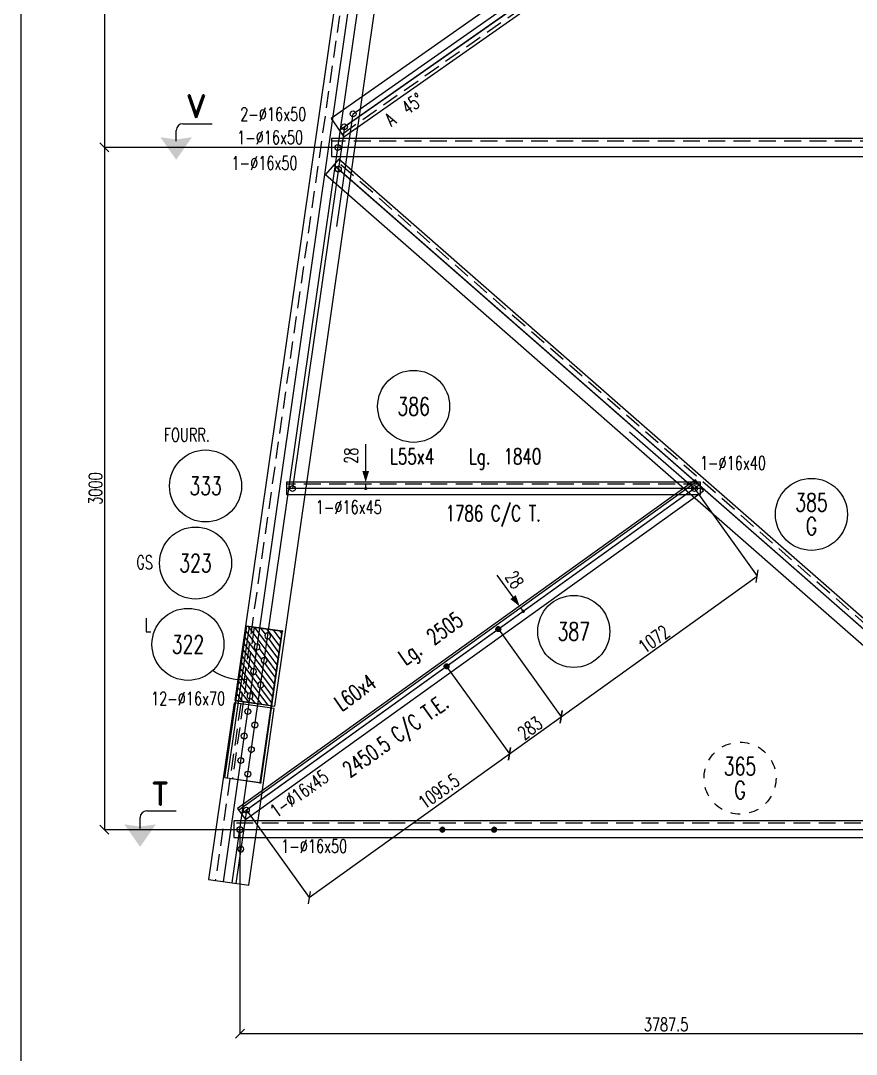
# Model space of a CAD drawing. Extents: x 142141 to 158361, y -148739 to -137259.
# Drawn here: x 142141 to 145854, y -146082 to -141489 of the extents above; entities that cross this region are included whole.
import ezdxf
from ezdxf.enums import TextEntityAlignment as Align

# ---------------------------------------------------------------- set-up
doc = ezdxf.new("R2010")
doc.units = 0
doc.header["$LTSCALE"] = 150
doc.header["$MEASUREMENT"] = 0
doc.header["$PDMODE"] = 33
doc.header["$PDSIZE"] = 5
doc.linetypes.add('DASHED', pattern=[0.75, 0.5, -0.25])
doc.layers.get('0').update_dxf_attribs({"linetype": 'CONTINUOUS'})
for name, color, linetype in [('ASSI', 6, 'CONTINUOUS'), ('BOLLINI_1', 7, 'CONTINUOUS'), ('BOLLINI_5', 7, 'CONTINUOUS'), ('FORI', 2, 'CONTINUOUS'), ('LINEA_ANG', 2, 'CONTINUOUS'), ('LINEE_PIASTRE', 2, 'CONTINUOUS'), ('LS', 7, 'CONTINUOUS'), ('LSP', 3, 'CONTINUOUS'), ('PIASTRE', 5, 'CONTINUOUS'), ('QT_MAL', 7, 'CONTINUOUS'), ('QT_MPR', 7, 'CONTINUOUS'), ('TESTI_A_P', 7, 'CONTINUOUS'), ('TRAT-Y', 7, 'DASHED')]:
    doc.layers.add(name, color=color, linetype=linetype)
doc.styles.add('QUOTE', font='ROMANS8.SHX', dxfattribs={"width": 0.7})
doc.styles.add('RD', font='ROMAND8.SHX', dxfattribs={"width": 0.7})
doc.styles.add('RQL', font='ROMANS8.SHX', dxfattribs={"width": 0.7})
doc.styles.add('RS', font='ROMANS8.shx', dxfattribs={"width": 0.7})
doc.styles.get("Standard").update_dxf_attribs({"font": 'ROMANS8.SHX', "width": 0.7})
doc.dimstyles.new('FRECCE1', dxfattribs={"dimtxt": 60, "dimasz": 6.6667, "dimexe": 0, "dimexo": 0, "dimgap": 1, "dimtad": 1, "dimzin": 0, "dimdsep": 46, "dimtxsty": 'RS', "dimblk1": 'QUOTP', "dimblk2": 'QUOTF', "dimsah": 1, "dimcen": 0, "dimclrd": 2, "dimclre": 2, "dimclrt": 7, "dimadec": 0, "dimazin": 0, "dimtfac": 1, "dimtix": 1, "dimtmove": 2, "dimatfit": 3, "dimldrblk": 'QUOTP', "dimfxl": 1, "dimtolj": 1, "dimtzin": 0, "dimarcsym": 0})
doc.dimstyles.new('TRATTO', dxfattribs={"dimscale": 0, "dimtxt": 60, "dimasz": 40, "dimexe": 0, "dimexo": 0, "dimgap": 10, "dimtad": 1, "dimrnd": 0.5, "dimdsep": 46, "dimtxsty": 'RS', "dimblk1": 'OBLIQUE', "dimblk2": 'OBLIQUE', "dimsah": 1, "dimcen": 0.09, "dimclrd": 2, "dimclre": 2, "dimclrt": 7, "dimadec": 0, "dimazin": 0, "dimtfac": 1, "dimtix": 1, "dimtmove": 2, "dimatfit": 3, "dimfxl": 1, "dimtolj": 1, "dimtzin": 0, "dimarcsym": 0})

# ---------------------------------------------------------------- blocks, each defined once
blk = doc.blocks.new('ASSE98')
blk.add_line((0, 0), (1, 0))
at = {"color": 7, "style": 'QUOTE', "width": 0.5, "flags": 1}
for tag, p in [('TI', (1.38308, 6.82731)), ('DI_S', (1.38308, 6.42178)), ('D_S', (1.38308, 6.02092)), ('E_S', (1.38308, 5.68065)), ('NFORI', (1.36454, 5.29792)), ('ALAR', (1.36349, 4.93246)), ('FAM', (1.3775, 4.54645)), ('ALA', (1.38308, 4.19257)), ('DISP2', (1.38308, 3.84971)), ('DISP1', (1.38308, 3.50686)), ('PINZAF', (1.38308, 3.164)), ('PINZAI', (1.38308, 2.82114)), ('TRP', (1.38308, 2.47829)), ('NP', (1.38308, 2.13543)), ('SV', (1.38308, 1.79257)), ('PESO', (1.38308, 1.44971)), ('QUA', (1.38308, 1.10686)), ('LUN', (1.38308, 0.764)), ('PROF', (1.38308, 0.42114)), ('POS', (1.38308, 0.07829))]:
    blk.add_attdef(tag, p, '', height=0.2, dxfattribs=at)
at = {"color": 7, "flags": 1}
for tag, p in [('LAV1', (3.07431, 6.82847)), ('LAV2', (3.07431, 6.49513)), ('LAV3', (3.07431, 6.1618)), ('LAV4', (3.07431, 5.82847)), ('LAV5', (3.07431, 5.49513)), ('LAV6', (3.07431, 5.1618)), ('LAV7', (3.07431, 4.82847)), ('LAV8', (3.07431, 4.49513)), ('LAV9', (3.07431, 4.1618)), ('LAV10', (3.07431, 3.82847))]:
    blk.add_attdef(tag, p, '', height=0.2, dxfattribs=at)
blk = doc.blocks.new('MRKR_98')
blk.add_point((0, 0))
at = {"color": 7, "style": 'QUOTE', "width": 0.5, "flags": 1}
for tag, p in [('TI', (3.73, 6.83)), ('AUX2', (3.71, 4.93)), ('NFORI', (3.72, 5.3)), ('DI_S', (3.73, 6.42)), ('D_S', (3.73, 6.02)), ('E_S', (3.73, 5.68)), ('FAM', (3.73, 4.55)), ('AUX1', (3.73, 4.19)), ('COMMESSA', (3.73, 3.85)), ('MD', (3.73, 3.51)), ('MP', (3.73, 3.16)), ('LARGHEZZA', (3.73, 2.82)), ('SPESSORE', (3.73, 2.48)), ('NP', (3.73, 2.14)), ('SV', (3.73, 1.79)), ('PESO', (3.73, 1.45)), ('QUA', (3.73, 1.11)), ('LUN', (3.73, 0.76)), ('PROF', (3.73, 0.42)), ('POS', (3.73, 0.08))]:
    blk.add_attdef(tag, p, '', height=0.2, dxfattribs=at)
at = {"color": 7, "flags": 1}
for tag, p in [('LAV1', (5.26, 6.88)), ('LAV2', (5.26, 6.55)), ('LAV3', (5.26, 6.21)), ('LAV4', (5.26, 5.88)), ('LAV5', (5.26, 5.55)), ('LAV6', (5.26, 5.21)), ('LAV7', (5.26, 4.88)), ('LAV8', (5.26, 4.55)), ('LAV9', (5.26, 4.21)), ('LAV10', (5.26, 3.88))]:
    blk.add_attdef(tag, p, '', height=0.2, dxfattribs=at)
blk = doc.blocks.new('16')
blk.add_circle((0, 0), 1)
blk = doc.blocks.new('QUOTP')
at = {"layer": 'ASSI', "color": 2, "const_width": 1.07}
blk.add_lwpolyline([(-0.53, 0, 1), (0.53, 0, 1)], format="xyb", close=True, dxfattribs=at)
blk = doc.blocks.new('QUOTF')
at = {"layer": 'LS', "color": 2}
blk.add_line((7.5, 0), (25.5, 0), dxfattribs=at)
blk.add_solid([(7.5, 2.25), (0, 0), (7.5, -2.25)], dxfattribs=at)
blk = doc.blocks.new('*D147')
at = {"layer": 'QT_MAL', "color": 2, "lineweight": -2, "transparency": 16777216}
blk.add_line((143674.1, -143561.9), (143674.1, -143547.2), dxfattribs=at)
at = {"layer": 'QT_MAL', "color": 2, "lineweight": -2, "transparency": 16777216, "xscale": 6.6667, "yscale": 6.6667, "zscale": 6.6667}
for name, p, rotation in [('QUOTF', (143674.1, -143540.5), 90), ('QUOTP', (143674.1, -143568.5), 270)]:
    blk.add_blockref(name, p, dxfattribs=dict(at, rotation=rotation))
at = {"layer": 'QT_MAL', "color": 7, "transparency": 16777216, "insert": (143609.4, -143422.5), "char_height": 60, "attachment_point": 5, "rotation": 90, "style": 'RS'}
blk.add_mtext('\\A1;28', dxfattribs=at)
blk = doc.blocks.new('*D148')
at = {"layer": 'QT_MAL', "color": 2, "lineweight": -2, "transparency": 16777216}
blk.add_line((144370.6, -144108.8), (144362, -144096.8), dxfattribs=at)
at = {"layer": 'QT_MAL', "color": 2, "lineweight": -2, "transparency": 16777216, "xscale": 6.6667, "yscale": 6.6667, "zscale": 6.6667}
for name, p, rotation in [('QUOTF', (144358.1, -144091.4), 125.6665202548397), ('QUOTP', (144374.4, -144114.2), 305.6665202548397)]:
    blk.add_blockref(name, p, dxfattribs=dict(at, rotation=rotation))
at = {"layer": 'QT_MAL', "color": 7, "transparency": 16777216, "insert": (144335.4, -143973.8), "char_height": 60, "attachment_point": 5, "rotation": 305.6665, "style": 'RS'}
blk.add_mtext('\\A1;28', dxfattribs=at)
blk = doc.blocks.new('www')
at = {"linetype": 'Continuous'}
for start, end in [(120, 135), (90, 105), (60, 75), (30, 45), (150, 165), (180, 195), (0, 15), (330, 345), (210, 225), (300, 315), (240, 255), (270, 285)]:
    blk.add_arc((0, 0), 8, start, end, dxfattribs=at)
at = {"color": 3, "style": 'RQL', "width": 0.7}
for tag, p in [('POS3', (0, 0.65)), ('POS2', (0, -4.63))]:
    blk.add_attdef(tag, text='', height=4, dxfattribs=at).set_placement(p, align=Align.CENTER)
at = {"style": 'RQL', "width": 0.7, "flags": 1}
blk.add_attdef('TIPO', text='', height=3, dxfattribs=at).set_placement((0, 0), align=Align.MIDDLE_CENTER)
blk = doc.blocks.new('YYY')
blk.add_circle((0, 0), 8)
at = {"color": 3, "style": 'RQL', "width": 0.7}
for tag, p in [('POS3', (0, 0.65)), ('POS2', (0, -4.63))]:
    blk.add_attdef(tag, text='', height=4, dxfattribs=at).set_placement(p, align=Align.CENTER)
at = {"style": 'RQL', "width": 0.7, "flags": 1}
blk.add_attdef('TIPO', text='', height=3, dxfattribs=at).set_placement((0, 0), align=Align.MIDDLE_CENTER)
blk = doc.blocks.new('xxx')
blk.add_circle((0, 0), 8)
at = {"color": 3, "style": 'RQL', "width": 0.7}
blk.add_attdef('POS', text='', height=4, dxfattribs=at).set_placement((0, 0), align=Align.MIDDLE)
at = {"style": 'RQL', "width": 0.7, "flags": 1}
for tag, p in [('POS1', (-0.39, -5.42)), ('TIPO', (-0.39, -8.66))]:
    blk.add_attdef(tag, p, '', height=2, dxfattribs=at)
blk = doc.blocks.new('_OBLIQUE')
at = {"color": 0, "linetype": 'ByBlock'}
blk.add_line((-0.5, -0.5), (0.5, 0.5), dxfattribs=at)
blk = doc.blocks.new('*D91')
at = {"layer": 'LS', "color": 2, "lineweight": -2, "transparency": 16777216}
for p, q in [((143985.2, -139021.5), (142513.2, -139021.5)), ((142513.2, -139021.5), (142513.2, -142052.9)), ((143550.2, -142052.9), (142513.2, -142052.9))]:
    blk.add_line(p, q, dxfattribs=at)
at = {"layer": 'LS', "color": 2, "lineweight": -2, "transparency": 16777216, "xscale": 40, "yscale": 40, "zscale": 40}
for p, rotation in [((142513.2, -139021.5), 90), ((142513.2, -142052.9), 270)]:
    blk.add_blockref('_OBLIQUE', p, dxfattribs=dict(at, rotation=rotation))
at = {"layer": 'LS', "color": 7, "transparency": 16777216, "insert": (142473.2, -140537.2), "char_height": 60, "attachment_point": 5, "rotation": 90, "style": 'RS'}
blk.add_mtext('\\A1;3000', dxfattribs=at)
blk = doc.blocks.new('*D90')
at = {"layer": 'LS', "color": 2, "lineweight": -2, "transparency": 16777216}
for p, q in [((143550.2, -142052.9), (142513.2, -142052.9)), ((142513.2, -142052.9), (142513.2, -145084.2)), ((143115.2, -145084.2), (142513.2, -145084.2))]:
    blk.add_line(p, q, dxfattribs=at)
at = {"layer": 'LS', "color": 2, "lineweight": -2, "transparency": 16777216, "xscale": 40, "yscale": 40, "zscale": 40}
for p, rotation in [((142513.2, -142052.9), 90), ((142513.2, -145084.2), 270)]:
    blk.add_blockref('_OBLIQUE', p, dxfattribs=dict(at, rotation=rotation))
at = {"layer": 'LS', "color": 7, "transparency": 16777216, "insert": (142473.2, -143568.5), "char_height": 60, "attachment_point": 5, "rotation": 90, "style": 'RS'}
blk.add_mtext('\\A1;3000', dxfattribs=at)
blk = doc.blocks.new('*D93')
at = {"layer": 'LS', "color": 2, "lineweight": -2, "transparency": 16777216}
for p, q in [((143115.2, -145084.2), (143115.2, -145989.9)), ((146902.7, -145084.2), (146902.7, -145989.9)), ((143115.2, -145989.9), (146902.7, -145989.9))]:
    blk.add_line(p, q, dxfattribs=at)
at = {"layer": 'LS', "color": 2, "lineweight": -2, "transparency": 16777216, "xscale": 40, "yscale": 40, "zscale": 40, "rotation": 180}
blk.add_blockref('_OBLIQUE', (143115.2, -145989.9), dxfattribs=at)
at = {"layer": 'LS', "color": 2, "lineweight": -2, "transparency": 16777216, "xscale": 40, "yscale": 40, "zscale": 40}
blk.add_blockref('_OBLIQUE', (146902.7, -145989.9), dxfattribs=at)
at = {"layer": 'LS', "color": 7, "transparency": 16777216, "insert": (145008.9, -145949.9), "char_height": 60, "attachment_point": 5, "style": 'RS'}
blk.add_mtext('\\A1;3787.5', dxfattribs=at)
blk = doc.blocks.new('bull')
at = {"style": 'RS', "width": 0.7, "flags": 1}
for tag, p in [('NN', (-12.25, 0)), ('DIAMETRO', (0, -4.86)), ('SERRAGGIO', (0, -9.71)), ('LUNGHEZZA', (0, -14.57)), ('NB', (0, -19.43)), ('TIPO', (0, -24.12)), ('EL', (-0.14, -29))]:
    blk.add_attdef(tag, p, '', height=3, dxfattribs=at)
at = {"style": 'RS', "width": 0.7}
blk.add_attdef('BULLONE', (0, 0), '', height=3, dxfattribs=at)
blk = doc.blocks.new('12')
at = {"color": 0}
for p, q in [((-1, 0.06), (-0.06, 1)), ((-1, 0.01), (-0.01, 1)), ((-1, -0.03), (0.03, 1)), ((-1, -0.07), (0.07, 1)), ((0.09, -1), (-1, 0.09)), ((0.05, -1), (-1, 0.05)), ((0, -1), (-1, 0)), ((-0.99, 0.16), (-0.16, 0.99)), ((-0.99, 0.11), (-0.11, 0.99)), ((-0.99, -0.11), (0.11, 0.99)), ((-0.99, -0.15), (0.15, 0.99)), ((0.17, -0.99), (-0.99, 0.17)), ((0.13, -0.99), (-0.99, 0.13)), ((-0.98, 0.22), (-0.22, 0.98)), ((-0.98, -0.19), (0.19, 0.98)), ((0.21, -0.98), (-0.98, 0.21)), ((-0.97, -0.23), (0.23, 0.97)), ((0.24, -0.97), (-0.97, 0.24)), ((-0.96, 0.28), (-0.28, 0.96)), ((-0.96, -0.27), (0.27, 0.96)), ((0.28, -0.96), (-0.96, 0.28)), ((-0.95, -0.3), (0.3, 0.95)), ((0.31, -0.95), (-0.95, 0.31)), ((-0.94, 0.34), (-0.34, 0.94)), ((-0.94, -0.33), (0.33, 0.94)), ((0.35, -0.94), (-0.94, 0.35)), ((-0.93, -0.37), (0.37, 0.93)), ((0.38, -0.93), (-0.93, 0.38)), ((-0.92, -0.4), (0.4, 0.92)), ((-0.91, 0.42), (-0.42, 0.91)), ((0.41, -0.91), (-0.91, 0.41)), ((-0.9, -0.43), (0.43, 0.9)), ((0.44, -0.9), (-0.9, 0.44)), ((-0.89, -0.46), (0.46, 0.89)), ((0.47, -0.88), (-0.88, 0.47)), ((-0.87, -0.49), (0.49, 0.87)), ((0.5, -0.87), (-0.87, 0.5)), ((-0.86, 0.52), (-0.52, 0.86)), ((-0.86, -0.52), (0.52, 0.86)), ((0.53, -0.85), (-0.85, 0.53)), ((-0.84, -0.54), (0.54, 0.84)), ((0.55, -0.83), (-0.83, 0.55)), ((-0.82, -0.57), (0.57, 0.82)), ((0.58, -0.81), (-0.81, 0.58)), ((-0.8, -0.6), (0.6, 0.8)), ((0.61, -0.79), (-0.79, 0.61)), ((-0.78, -0.62), (0.62, 0.78)), ((0.63, -0.78), (-0.78, 0.63)), ((-0.76, -0.65), (0.65, 0.76)), ((0.66, -0.75), (-0.75, 0.66)), ((-0.74, -0.67), (0.67, 0.74)), ((0.68, -0.73), (-0.73, 0.68)), ((-0.72, -0.69), (0.69, 0.72)), ((0.7, -0.71), (-0.71, 0.7)), ((-0.7, -0.72), (0.72, 0.7)), ((0.73, -0.69), (-0.69, 0.73)), ((0.75, -0.67), (-0.67, 0.75)), ((-0.67, -0.74), (0.74, 0.67)), ((-0.65, -0.76), (0.76, 0.65)), ((0.77, -0.64), (-0.64, 0.77)), ((-0.63, -0.78), (0.78, 0.63)), ((0.79, -0.62), (-0.62, 0.79)), ((-0.6, -0.8), (0.8, 0.6)), ((0.81, -0.59), (-0.59, 0.81)), ((-0.57, -0.82), (0.82, 0.57)), ((0.83, -0.56), (-0.56, 0.83)), ((-0.55, -0.84), (0.84, 0.55)), ((0.84, -0.54), (-0.54, 0.84)), ((-0.52, -0.85), (0.85, 0.52)), ((0.86, -0.51), (-0.51, 0.86)), ((-0.49, -0.87), (0.87, 0.49)), ((0.88, -0.48), (-0.48, 0.88)), ((-0.46, -0.89), (0.89, 0.46)), ((0.89, -0.45), (-0.45, 0.89)), ((-0.43, -0.9), (0.9, 0.43)), ((0.91, -0.42), (-0.42, 0.91)), ((-0.4, -0.92), (0.92, 0.4)), ((0.92, -0.39), (-0.39, 0.92)), ((-0.37, -0.93), (0.93, 0.37)), ((0.93, -0.36), (-0.36, 0.93)), ((-0.34, -0.94), (0.94, 0.34)), ((0.95, -0.33), (-0.33, 0.95)), ((-0.3, -0.95), (0.95, 0.3)), ((0.96, -0.29), (-0.29, 0.96)), ((-0.27, -0.96), (0.96, 0.27)), ((0.97, -0.26), (-0.26, 0.97)), ((-0.23, -0.97), (0.97, 0.23)), ((0.98, -0.22), (-0.22, 0.98)), ((-0.2, -0.98), (0.98, 0.2)), ((0.98, -0.18), (-0.18, 0.98)), ((-0.16, -0.99), (0.99, 0.16)), ((0.99, -0.14), (-0.14, 0.99)), ((-0.12, -0.99), (0.99, 0.12)), ((0.99, -0.1), (-0.1, 0.99)), ((-0.08, -1), (1, 0.08)), ((1, -0.06), (-0.06, 1)), ((-0.04, -1), (1, 0.04)), ((1, -0.02), (-0.02, 1)), ((1, 0.02), (0.02, 1)), ((1, 0.07), (0.07, 1)), ((0.99, 0.12), (0.12, 0.99)), ((0.98, 0.17), (0.17, 0.98)), ((0.97, 0.23), (0.23, 0.97)), ((0.96, 0.29), (0.29, 0.96)), ((0.93, 0.36), (0.36, 0.93)), ((0.9, 0.44), (0.44, 0.9)), ((0.84, 0.55), (0.55, 0.84)), ((-0.04, -1), (-1, -0.04)), ((-0.09, -1), (-1, -0.09)), ((-0.14, -0.99), (-0.99, -0.14)), ((-0.2, -0.98), (-0.98, -0.2)), ((-0.25, -0.97), (-0.97, -0.25)), ((-0.32, -0.95), (-0.95, -0.32)), ((-0.39, -0.92), (-0.92, -0.39)), ((-0.48, -0.88), (-0.88, -0.48)), ((-0.6, -0.8), (-0.8, -0.6)), ((0.01, -1), (1, -0.01)), ((0.05, -1), (1, -0.05)), ((0.1, -0.99), (0.99, -0.1)), ((0.15, -0.99), (0.99, -0.15)), ((0.21, -0.98), (0.98, -0.21)), ((0.27, -0.96), (0.96, -0.27)), ((0.33, -0.94), (0.94, -0.33)), ((0.41, -0.91), (0.91, -0.41)), ((0.5, -0.87), (0.87, -0.5)), ((0.66, -0.75), (0.75, -0.66))]:
    blk.add_line(p, q, dxfattribs=at)
blk.add_circle((0, 0), 1)
blk = doc.blocks.new('*D130')
at = {"layer": 'QT_MPR', "color": 2, "lineweight": -2, "transparency": 16777216}
for p, q in [((144033.6, -144358.8), (144312.6, -144747.5)), ((143422.8, -145386.2), (144312.6, -144747.5)), ((143143.8, -144997.4), (143422.8, -145386.2))]:
    blk.add_line(p, q, dxfattribs=at)
at = {"layer": 'QT_MPR', "color": 2, "lineweight": -2, "transparency": 16777216, "xscale": 40, "yscale": 40, "zscale": 40}
for p, rotation in [((144312.6, -144747.5), 35.66652025483973), ((143422.8, -145386.2), 215.6665202548398)]:
    blk.add_blockref('_OBLIQUE', p, dxfattribs=dict(at, rotation=rotation))
at = {"layer": 'QT_MPR', "color": 7, "transparency": 16777216, "insert": (143999.2, -144913.6), "char_height": 60, "attachment_point": 5, "rotation": 35.6665, "style": 'RS'}
blk.add_mtext('\\A1;1095.5', dxfattribs=at)
blk = doc.blocks.new('*D131')
at = {"layer": 'QT_MPR', "color": 2, "lineweight": -2, "transparency": 16777216}
for p, q in [((144263.6, -144193.7), (144542.6, -144582.5)), ((144033.6, -144358.8), (144312.6, -144747.5)), ((144312.6, -144747.5), (144542.6, -144582.5))]:
    blk.add_line(p, q, dxfattribs=at)
at = {"layer": 'QT_MPR', "color": 2, "lineweight": -2, "transparency": 16777216, "xscale": 40, "yscale": 40, "zscale": 40}
for p, rotation in [((144542.6, -144582.5), 35.66652025483973), ((144312.6, -144747.5), 215.6665202548398)]:
    blk.add_blockref('_OBLIQUE', p, dxfattribs=dict(at, rotation=rotation))
at = {"layer": 'QT_MPR', "color": 7, "transparency": 16777216, "insert": (144404.2, -144632.6), "char_height": 60, "attachment_point": 5, "rotation": 35.6665, "style": 'RS'}
blk.add_mtext('\\A1;283', dxfattribs=at)
blk = doc.blocks.new('*D132')
at = {"layer": 'QT_MPR', "color": 2, "lineweight": -2, "transparency": 16777216}
for p, q in [((145134.7, -143568.5), (145413.7, -143957.3)), ((144542.6, -144582.5), (145413.7, -143957.3)), ((144263.6, -144193.7), (144542.6, -144582.5))]:
    blk.add_line(p, q, dxfattribs=at)
at = {"layer": 'QT_MPR', "color": 2, "lineweight": -2, "transparency": 16777216, "xscale": 40, "yscale": 40, "zscale": 40}
for p, rotation in [((145413.7, -143957.3), 35.66652025483973), ((144542.6, -144582.5), 215.6665202548398)]:
    blk.add_blockref('_OBLIQUE', p, dxfattribs=dict(at, rotation=rotation))
at = {"layer": 'QT_MPR', "color": 7, "transparency": 16777216, "insert": (144954.9, -144237.3), "char_height": 60, "attachment_point": 5, "rotation": 35.6665, "style": 'RS'}
blk.add_mtext('\\A1;1072', dxfattribs=at)

msp = doc.modelspace()

# ---------------------------------------------------------------- hatches: boundary and pattern name
at = {"layer": 'LS'}
h = msp.add_hatch(dxfattribs=at)
h.set_pattern_fill('_U', color=6, scale=20, angle=126.833861, style=0, pattern_type=0)
h.set_pattern_definition([(126.833861, (0, 0), (-16.0075444, -11.9899342), [])])
edge = h.paths.add_edge_path(flags=16)
edge.add_arc((143238.708, -144223.208), 13, 0, 360)
edge = h.paths.add_edge_path(flags=16)
edge.add_arc((143191.301, -144271.969), 13, 0, 360)
edge = h.paths.add_edge_path(flags=16)
edge.add_arc((143223.083, -144332.093), 13, 0, 360)
edge = h.paths.add_edge_path(flags=16)
edge.add_arc((143175.676, -144380.854), 13, 0, 360)
edge = h.paths.add_edge_path(flags=16)
edge.add_arc((143207.458, -144440.978), 13, 0, 360)
edge = h.paths.add_edge_path(flags=16)
edge.add_arc((143160.052, -144489.738), 13, 0, 360)
h.paths.add_polyline_path([(143302.361, -144202.035), (143254.776, -144533.638), (143096.399, -144510.911), (143143.983, -144179.308)])

# ---------------------------------------------------------------- linework, layer by layer
at = {"layer": 'LINEA_ANG'}
for p, q in [((143961.043, -138457.322), (143092.444, -144510.318)), ((143270.619, -144535.886), (144139.217, -138482.89)), ((147519.15, -139119.663), (143520.063, -141923.367)), ((143577.469, -142005.248), (147636.329, -139159.638)), ((143520.063, -141923.367), (143577.469, -142005.248)), ((152021.69, -142012.854), (143522.69, -142012.854)), ((143522.69, -142012.854), (143522.69, -142092.854)), ((143555.36, -142105.141), (143496.053, -142172.837)), ((143522.69, -142092.854), (152021.69, -142092.854)), ((146844.627, -144986.781), (143555.36, -142105.141)), ((143496.053, -142172.837), (146752.977, -145026.142)), ((145140.325, -143530.05), (143105.202, -144990.632)), ((145175.309, -143578.796), (145140.325, -143530.05)), ((145145.572, -143537.362), (143110.449, -144997.944)), ((145161.715, -143540.541), (143321.715, -143540.541)), ((143321.715, -143540.541), (143321.715, -143595.541)), ((145161.715, -143595.541), (145161.715, -143540.541)), ((143140.186, -145039.378), (145175.309, -143578.796)), ((143321.715, -143595.541), (145161.715, -143595.541)), ((143155.862, -144181.013), (143059.272, -144854.118)), ((143304.341, -144202.319), (143155.862, -144181.013)), ((143207.751, -144875.424), (143304.341, -144202.319)), ((143089.04, -144519.962), (142976.256, -145305.911)), ((143267.214, -144545.53), (143089.04, -144519.962)), ((143092.444, -144510.318), (143270.619, -144535.886)), ((143154.431, -145331.479), (143267.214, -144545.53)), ((143059.272, -144854.118), (143207.751, -144875.424)), ((143105.202, -144990.632), (143140.186, -145039.378)), ((146999.744, -145044.228), (143087.744, -145044.228)), ((143087.744, -145044.228), (143087.744, -145119.228)), ((143087.744, -145119.228), (146999.744, -145119.228)), ((142976.256, -145305.911), (143154.431, -145331.479))]:
    msp.add_line(p, q, dxfattribs=at)
at = {"layer": 'LINEE_PIASTRE'}
for p, q in [((143143.983, -144179.313), (143047.393, -144852.418)), ((143096.399, -144510.911), (143143.983, -144179.308)), ((143143.983, -144179.308), (143302.361, -144202.035)), ((143302.36, -144202.04), (143143.983, -144179.313)), ((143205.771, -144875.145), (143302.36, -144202.04)), ((143302.361, -144202.035), (143254.776, -144533.638)), ((143254.776, -144533.638), (143096.399, -144510.911)), ((143047.393, -144852.418), (143205.771, -144875.145))]:
    msp.add_line(p, q, dxfattribs=at)
at = {"layer": 'LS', "color": 6}
for p, q in [((143041.587, -145315.286), (144024.312, -138466.982)), ((143081.182, -145320.968), (144063.906, -138472.664)), ((147772.422, -139021.481), (143579.485, -141961.09)), ((143618.053, -141903.518), (145566.959, -140537.167)), ((143546.333, -142403.316), (143618.053, -141903.518)), ((143579.485, -141961.09), (143348.817, -143568.541)), ((146902.744, -145084.228), (143552.496, -142149.164)), ((144846.89, -143316.385), (145134.715, -143568.541)), ((145134.715, -143568.541), (143143.775, -144997.413)), ((145134.715, -143568.541), (143348.817, -143568.541)), ((143143.775, -144997.413), (143097.019, -145323.241))]:
    msp.add_line(p, q, dxfattribs=at)
at = {"layer": 'LS', "color": 8}
msp.add_lwpolyline([(142140.931, -137258.972), (142140.931, -148738.972), (154860.931, -148738.972), (154860.931, -147138.972), (158360.931, -147138.972), (158360.931, -137258.972), (142140.931, -137258.972)], close=True, dxfattribs=at)
at = {"layer": 'LS', "color": 6}
msp.add_arc((143122.89, -144193.496), 223.759, 234.654613, 275.743483, dxfattribs=at)
at = {"layer": 'LSP'}
for p, q in [((142862.048, -141947.368), (142992.048, -141947.368)), ((142832.048, -142025.511), (142832.048, -141977.368)), ((142701.762, -145000.613), (142831.762, -145000.613)), ((142671.762, -145078.756), (142671.762, -145030.613))]:
    msp.add_line(p, q, dxfattribs=at)
for centre in [(142862.048, -141977.368), (142701.762, -145030.613)]:
    msp.add_arc(centre, 30, 90, 180, dxfattribs=at)
for points in [[(142832.048, -142107.368), (142762.048, -142007.368), (142832.048, -142017.368)], [(142832.048, -142107.368), (142902.048, -142007.368), (142832.048, -142017.368)], [(142671.762, -145160.613), (142601.762, -145060.613), (142671.762, -145070.613)], [(142671.762, -145160.613), (142741.762, -145060.613), (142671.762, -145070.613)]]:
    msp.add_solid(points, dxfattribs=at)
at = {"layer": 'TRAT-Y'}
for p, q in [((143988.759, -138461.3), (143120.16, -144514.296)), ((143568.858, -141992.966), (147627.719, -139147.356)), ((152021.69, -142025.354), (143522.69, -142025.354)), ((146836.06, -144996.56), (143546.793, -142114.919)), ((145161.715, -143549.541), (143321.715, -143549.541)), ((143178.134, -144184.209), (143081.544, -144857.314)), ((143118.735, -144524.224), (143005.952, -145310.173)), ((146999.744, -145055.728), (143087.744, -145055.728))]:
    msp.add_line(p, q, dxfattribs=at)

# ---------------------------------------------------------------- block references
at = {"layer": 'ASSI'}
for p, xscale, rotation in [((143961.043, -138457.322), 6114.999999999998, 261.8338606976454), ((146821.455, -145013.012), 4373, 138.7792489601578), ((143089.04, -144519.962), 793.9999999999999, 261.8338432943239)]:
    msp.add_blockref('ASSE98', p, dxfattribs=dict(at, xscale=xscale, rotation=rotation))
ref = msp.add_blockref('ASSE98', (143557.377, -141976.59), dxfattribs=dict(at, xscale=4957, rotation=35.03375993072499))
ref.add_attrib('LAV1', 'CB 73x51', (147150.239, -139343.257), dxfattribs={"layer": '0', "color": 7, "height": 60, "rotation": 35.03376, "width": 0.7})
ref.add_attrib('LAV2', 'A  45%%d', (143786.887, -141961.195), dxfattribs={"layer": '0', "color": 254, "height": 60, "rotation": 35.03376, "width": 0.7})
for p, xscale, zscale, rotation in [((152021.69, -142052.854), 8499, 8499, 180), ((143155.862, -144181.013), 679.9999999999999, 679.9999999999999, 261.8338606976444), ((146999.744, -145084.228), 3912, 3912, 180)]:
    msp.add_blockref('ASSE98', p, dxfattribs=dict(at, xscale=xscale, zscale=zscale, rotation=rotation))
ref = msp.add_blockref('ASSE98', (145161.715, -143568.541), dxfattribs=dict(at, xscale=1840, zscale=1840, rotation=180))
ref.add_attrib('PROF', 'L55x4', (143781.715, -143460.541), dxfattribs={"layer": '0', "color": 2, "height": 70, "style": 'QUOTE', "width": 0.7})
ref.add_attrib('LUN', '1840', (144286.582, -143460.541), dxfattribs={"layer": '0', "color": 2, "height": 70, "style": 'QUOTE', "width": 0.7})
ref.add_attrib('PESO', '1786 C/C T.', (144028.834, -143713.61), dxfattribs={"layer": '0', "color": 2, "height": 70, "style": 'QUOTE', "width": 0.7})
ref.add_attrib('SV', 'Lg.', (144132.448, -143460.541), dxfattribs={"layer": '0', "color": 2, "height": 70, "style": 'QUOTE', "width": 0.7})
ref = msp.add_blockref('ASSE98', (145156.651, -143552.798), dxfattribs=dict(at, xscale=2505, zscale=2505, rotation=215.6665202548398))
ref.add_attrib('PROF', 'L60x4', (143567.337, -144560.493), dxfattribs={"layer": '0', "color": 2, "height": 70, "rotation": 35.66652, "style": 'QUOTE', "width": 0.7})
ref.add_attrib('LUN', '2505', (143977.503, -144266.122), dxfattribs={"layer": '0', "color": 2, "height": 70, "rotation": 35.66652, "style": 'QUOTE', "width": 0.7})
ref.add_attrib('PESO', '2450.5 C/C T.E.', (143603.794, -144854.938), dxfattribs={"layer": '0', "color": 2, "height": 70, "rotation": 35.66652, "style": 'QUOTE', "width": 0.7})
ref.add_attrib('SV', 'Lg.', (143852.281, -144355.992), dxfattribs={"layer": '0', "color": 2, "height": 70, "rotation": 35.66652, "style": 'QUOTE', "width": 0.7})
at = {"layer": 'BOLLINI_1', "xscale": 20, "yscale": 20, "zscale": 20}
for p, values in [((143887.187, -143203.174), {'POS': '386'}), ((142962.657, -143557.001), {'POS': '333'}), ((142918.011, -143899.422), {'POS': '323'}), ((144598.729, -144203.311), {'POS': '387'}), ((142884.438, -144260.674), {'POS': '322'})]:
    msp.add_blockref('xxx', p, dxfattribs=at).add_auto_attribs(values)
at = {"layer": 'BOLLINI_5', "xscale": 19.99970832482618, "yscale": 19.99970832476798, "zscale": 19.99970832479172}
msp.add_blockref('YYY', (145654.963, -143683.01), dxfattribs=at).add_auto_attribs({'POS3': '385', 'POS2': 'G'})
at = {"layer": 'FORI'}
for name, p, xscale, yscale, zscale, rotation in [('16', (143618.053, -141903.518), 13, 13, 13, 359.959245156), ('16', (143579.623, -141960.993), 13, 13, 13, 359.959245156), ('16', (143552.496, -142149.164), 13, 13, 13, 0.1076846849995531), ('16', (143238.708, -144223.208), -13, 13, 13, 180), ('12', (144263.621, -144193.714), 10.5, 10.5, 10.5, 71.33304050956069), ('16', (143191.301, -144271.969), -13, 13, 13, 180), ('16', (143223.083, -144332.093), -13, 13, 13, 180), ('12', (144033.621, -144358.782), 10.5, 10.5, 10.5, 71.33304050956069), ('16', (143175.676, -144380.854), -13, 13, 13, 180), ('16', (143207.458, -144440.978), -13, 13, 13, 180), ('16', (143160.052, -144489.738), -13, 13, 13, 180), ('16', (143150.107, -144559.037), 13, 13, 13, 343.6677213953028), ('16', (143181.889, -144619.161), 13, 13, 13, 343.6677213953028), ('16', (143134.482, -144667.922), 13, 13, 13, 343.6677213953028), ('16', (143166.264, -144728.046), 13, 13, 13, 343.6677213953028), ('16', (143118.858, -144776.807), 13, 13, 13, 343.6677213953028), ('16', (143150.64, -144836.931), 13, 13, 13, 343.6677213953028), ('16', (143118.918, -145170.639), -13, 13, 13, 0.233752202999975)]:
    msp.add_blockref(name, p, dxfattribs=dict(at, xscale=xscale, yscale=yscale, zscale=zscale, rotation=rotation))
for name, p, xscale, yscale, zscale in [('16', (143550.153, -142052.854), 13, 13, 13), ('16', (143348.817, -143568.541), 13, 13, 13), ('16', (145134.715, -143568.541), 13, 13, 13), ('16', (143143.775, -144997.413), 13, 13, 13), ('16', (143115.154, -145084.228), 13, 13, 13), ('12', (144014.87, -145084.228), -10.5, 10.5, 10.5), ('12', (144244.87, -145084.228), -10.5, 10.5, 10.5)]:
    msp.add_blockref(name, p, dxfattribs=dict(at, xscale=xscale, yscale=yscale, zscale=zscale))
at = {"layer": 'LS', "color": 7, "xscale": 20, "yscale": 20, "zscale": 20}
for p, values in [((143116.448, -141934.882), {'BULLONE': '2-%%c16x50                '}), ((143102.707, -142038.25), {'BULLONE': '1-%%c16x50                '}), ((143077.841, -142151.452), {'BULLONE': '1-%%c16x50                '}), ((145159.347, -143484.9), {'BULLONE': '1-%%c16x40                '}), ((143452.224, -143680.99), {'BULLONE': '1-%%c16x45                '}), ((142720.247, -144531.282), {'BULLONE': '12-%%c16x70             '}), ((143298.465, -145187.462), {'BULLONE': '1-%%c16x50                '})]:
    msp.add_blockref('bull', p, dxfattribs=at).add_auto_attribs(values)
at = {"layer": 'LS', "color": 6}
ref = msp.add_blockref('www', (145337.491, -144855.301), dxfattribs=dict(at, xscale=-19.99999999999947, yscale=19.99999999999947, zscale=19.99999999999947))
ref.add_attrib('POS3', '365', dxfattribs={"layer": '0', "color": 3, "height": 80, "style": 'RQL', "width": 0.7}).set_placement((145337.491, -144842.362), align=Align.CENTER)
ref.add_attrib('POS2', 'G', dxfattribs={"layer": '0', "color": 3, "height": 80, "style": 'RQL', "width": 0.7}).set_placement((145337.491, -144947.91), align=Align.CENTER)
at = {"layer": 'LS', "color": 7, "xscale": 20, "yscale": 20, "zscale": 20, "rotation": 35.51782915047227}
msp.add_blockref('bull', (143276.55, -145034.292), dxfattribs=at).add_auto_attribs({'BULLONE': '1-%%c16x45                '})
at = {"layer": 'PIASTRE', "xscale": 20, "yscale": 20, "zscale": 20}
for p, rotation in [((143302.361, -144202.035), 81.83386070099948), ((143205.771, -144875.145), 81.833860701)]:
    msp.add_blockref('MRKR_98', p, dxfattribs=dict(at, rotation=rotation))

# ---------------------------------------------------------------- texts
at = {"layer": 'LS', "color": 3, "style": 'RD'}
for s, p in [('V', (142921.323, -141871.087)), ('T', (142761.036, -144924.332))]:
    msp.add_text(s, height=100, dxfattribs=at).set_placement(p, align=Align.MIDDLE)
at = {"layer": 'TESTI_A_P', "style": 'RS', "width": 0.7}
for s, p in [('FOURR.', (142776.704, -143359.547)), ('GS', (142654.886, -143926.16)), ('L', (142691.145, -144204.699))]:
    msp.add_text(s, height=60, dxfattribs=at).set_placement(p)

# ---------------------------------------------------------------- dimensions: what is measured, and where the dimension line sits
at = {"layer": 'LS'}
for base, p1, p2, picture, middle in [((142513.202, -142052.854), (143985.152, -139021.481), (143550.153, -142052.854), '*D91', (142473.202, -140537.167)), ((142513.202, -145084.228), (143550.153, -142052.854), (143115.154, -145084.228), '*D90', (142473.202, -143568.541))]:
    dim = msp.add_linear_dim(base=base, p1=p1, p2=p2, angle=90, text='3000', dimstyle='TRATTO', override={"dimscale": 1}, dxfattribs=at)
    dim.commit()
    dim.dimension.update_dxf_attribs({"geometry": picture, "text_midpoint": middle})
dim = msp.add_linear_dim(base=(146902.744, -145989.908), p1=(143115.154, -145084.228), p2=(146902.744, -145084.228), dimstyle='TRATTO', override={"dimscale": 1}, dxfattribs=at)
dim.commit()
dim.dimension.update_dxf_attribs({"geometry": '*D93', "text_midpoint": (145008.949, -145949.908)})
at = {"layer": 'QT_MAL'}
for base, p1, p2, angle, picture, middle in [((143674.138, -143540.541), (143674.138, -143568.541), (143674.138, -143540.541), 90, '*D147', (143609.358, -143422.539)), ((144358.117, -144091.431), (144374.443, -144114.178), (144358.117, -144091.431), 305.66652, '*D148', (144335.354, -143973.828))]:
    dim = msp.add_linear_dim(base=base, p1=p1, p2=p2, angle=angle, text='28', dimstyle='FRECCE1', dxfattribs=at)
    dim.commit()
    dim.dimension.update_dxf_attribs({"geometry": picture, "text_midpoint": middle, "dimtype": 160})
at = {"layer": 'QT_MPR'}
for base, p1, p2, picture, middle in [((145413.72, -143957.297), (144263.621, -144193.714), (145134.715, -143568.541), '*D132', (144954.941, -144237.322)), ((144542.626, -144582.47), (144033.621, -144358.782), (144263.621, -144193.714), '*D131', (144404.237, -144632.555)), ((144312.626, -144747.538), (143143.775, -144997.413), (144033.621, -144358.782), '*D130', (143999.168, -144913.62))]:
    dim = msp.add_linear_dim(base=base, p1=p1, p2=p2, angle=35.66652, dimstyle='TRATTO', override={"dimscale": 1}, dxfattribs=at)
    dim.commit()
    dim.dimension.update_dxf_attribs({"geometry": picture, "text_midpoint": middle, "dimtype": 160})

doc.saveas('drawing.dxf')
